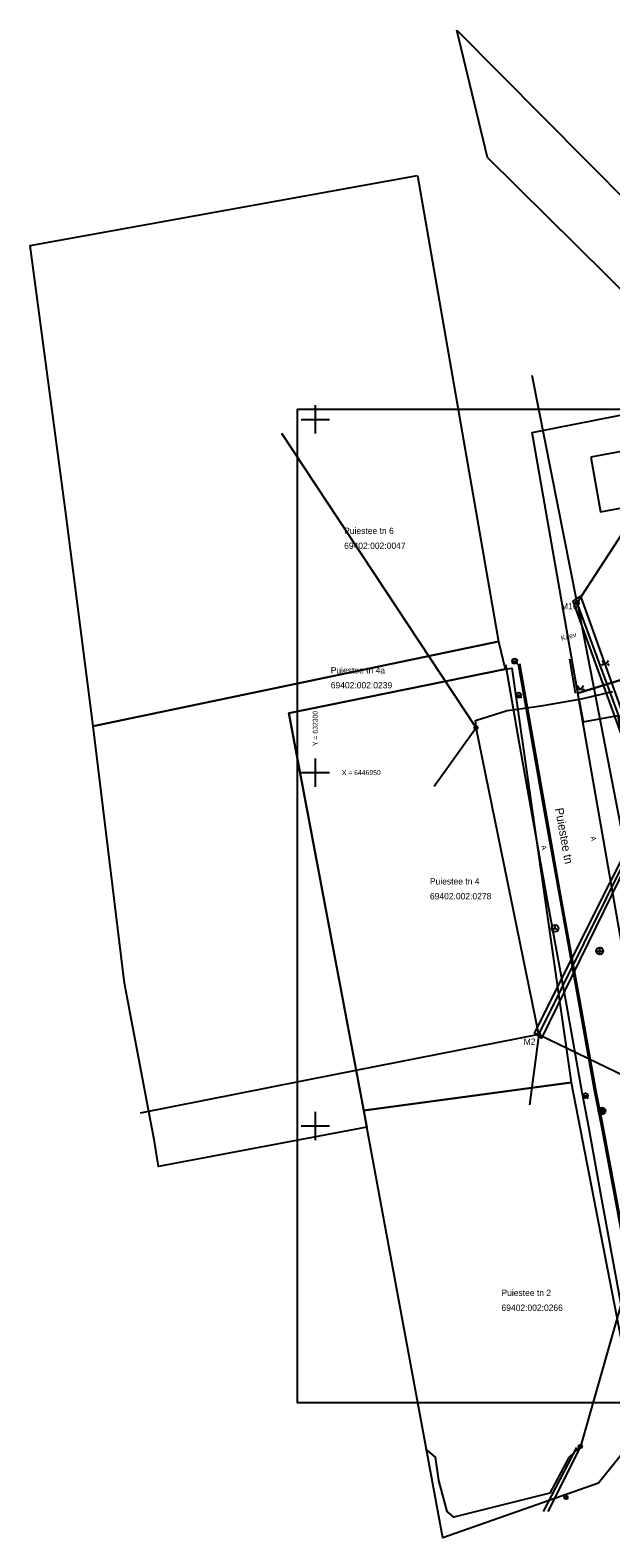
# Model space of a CAD drawing. Extents: x 632260 to 632500, y 6446842 to 6447078.
# Drawn here: x 632259.6 to 632341.9, y 6446841.7 to 6447055.1 of the extents above; entities that cross this region are included whole.
import ezdxf

# ---------------------------------------------------------------- set-up
doc = ezdxf.new("R2010")
doc.units = 0
for name, color, linetype in [('ABIJOONIS', 7, 'Continuous'), ('ABIJOONIS_PROJ_TEED', 7, 'Continuous'), ('HALJASTUS', 7, 'Continuous'), ('HOONE', 7, 'Continuous'), ('KKAEV', 7, 'Continuous'), ('MOOTPIIR', 7, 'Continuous'), ('MPKAABEL', 7, 'Continuous'), ('MPOHULIIN', 7, 'Continuous'), ('PIIR', 7, 'Continuous'), ('POST', 7, 'Continuous'), ('SIKAEV', 7, 'Continuous'), ('SKKAEV', 7, 'Continuous'), ('TEE', 7, 'Continuous'), ('VKAEV', 7, 'Continuous'), ('VORK', 7, 'Continuous'), ('VORMISTUS', 7, 'Continuous')]:
    doc.layers.add(name, color=color, linetype=linetype)

msp = doc.modelspace()

# ---------------------------------------------------------------- linework, layer by layer
at = {"layer": 'ABIJOONIS_PROJ_TEED'}
msp.add_lwpolyline([(632337.41, 6446960.19), (632337.98, 6446957.18), (632342.87, 6446958.07), (632344.74, 6446947.24), (632346.08, 6446939.56), (632347.16, 6446933.21), (632347.86, 6446929.26), (632349.17, 6446921.68)], dxfattribs=at)
at = {"layer": 'HALJASTUS'}
for p, q in [((632340.64, 6446965.88), (632341.1, 6446965.28)), ((632341.1, 6446965.28), (632341.55, 6446965.88)), ((632337.1, 6446962.35), (632337.57, 6446961.74)), ((632337.57, 6446961.74), (632338.01, 6446962.35))]:
    msp.add_line(p, q, dxfattribs=at)
for centre in [(632340.7, 6446965.28), (632341.53, 6446965.28), (632337.17, 6446961.74), (632338, 6446961.74)]:
    msp.add_circle(centre, 0.055, dxfattribs=at)
at = {"layer": 'HOONE'}
msp.add_lwpolyline([(632339.03, 6446994.64), (632340.44, 6446986.92), (632355.72, 6446989.72), (632354.23, 6446997.47), (632339.03, 6446994.64)], dxfattribs=at)
at = {"layer": 'KKAEV'}
for p, q in [((632339.81, 6446924.75), (632340.81, 6446924.75)), ((632340.31, 6446924.25), (632340.31, 6446925.25))]:
    msp.add_line(p, q, dxfattribs=at)
msp.add_circle((632340.31, 6446924.75), 0.5, dxfattribs=at)
at = {"layer": 'MOOTPIIR'}
msp.add_lwpolyline([(632347.48, 6446943.86), (632332.05, 6446912.43), (632331.08, 6446913.12), (632347.11, 6446945.08), (632336.55, 6446974.27), (632337.59, 6446974.97), (632347.94, 6446946.17)], dxfattribs=at)
at = {"layer": 'MPKAABEL'}
for points in [[(632322.79, 6446956.37), (632322.71, 6446957.36), (632327.19, 6446958.81), (632328.68, 6446958.99), (632332.28, 6446959.51), (632337.71, 6446960.44), (632342.15, 6446961.47)], [(632337.57, 6446854.63), (632335.95, 6446853.08), (632333.25, 6446848.04), (632319.66, 6446844.62), (632318.7, 6446845.44), (632317.51, 6446849.83), (632317.03, 6446853.1), (632315.63, 6446854.29)], [(632337.04, 6446854.5), (632332.3, 6446845.43)], [(632337.57, 6446854.63), (632332.94, 6446845.44)]]:
    msp.add_lwpolyline(points, dxfattribs=at)
at = {"layer": 'MPOHULIIN'}
for p, q in [((632337.13, 6446974.03), (632330.72, 6447006.22)), ((632322.79, 6446956.35), (632295.25, 6446997.99)), ((632337.13, 6446974.03), (632346.17, 6446987.97)), ((632343.88, 6446939.54), (632337.18, 6446974.08)), ((632322.79, 6446956.35), (632316.86, 6446948.05)), ((632331.67, 6446912.96), (632322.79, 6446956.35)), ((632331.67, 6446912.96), (632302.87, 6446907.28)), ((632331.67, 6446912.96), (632330.38, 6446902.96)), ((632331.67, 6446912.96), (632351.46, 6446903.38)), ((632302.87, 6446907.28), (632275.18, 6446901.81)), ((632351.46, 6446903.38), (632337.57, 6446854.63))]:
    msp.add_line(p, q, dxfattribs=at)
msp.add_lwpolyline([(632331.67, 6446912.96), (632347.73, 6446945.23), (632337.13, 6446974.03)], dxfattribs=at)
at = {"layer": 'PIIR'}
for points in [[(632320.05, 6447055.08), (632344.64, 6447030.36), (632352.33, 6447021.81), (632418.43, 6446958.33), (632435.55, 6446947.84), (632425.68, 6446938.69), (632385.82, 6446976.15), (632358.33, 6447003.54), (632324.42, 6447037.08)], [(632314.49, 6447034.52), (632325.97, 6446968.56), (632268.52, 6446956.57), (632264.6, 6446987.12), (632259.6, 6447024.62)], [(632337.2, 6446961.26), (632330.74, 6446998.15), (632358.33, 6447003.54), (632385.82, 6446976.15)], [(632354.81, 6446860.66), (632337.2, 6446961.26), (632385.82, 6446976.15), (632425.68, 6446938.69), (632394.54, 6446901.51), (632389.48, 6446904.16)], [(632326.89, 6446964.62), (632296.26, 6446958.42), (632307.29, 6446899.81), (632277.79, 6446894.25), (632277.21, 6446897.8), (632272.99, 6446920.18), (632268.52, 6446956.57), (632325.97, 6446968.56)], [(632306.89, 6446902.19), (632296.26, 6446958.42), (632326.89, 6446964.62), (632327.85, 6446964.8), (632336.25, 6446906.14)], [(632306.89, 6446902.19), (632336.25, 6446906.14), (632345.88, 6446856.63), (632340.12, 6446849.46), (632318.09, 6446841.7), (632307.29, 6446899.81)]]:
    msp.add_lwpolyline(points, close=True, dxfattribs=at)
at = {"layer": 'POST'}
for centre, radius in [((632337.13, 6446974.03), 0.25), ((632337.13, 6446974.03), 0.0234), ((632322.79, 6446956.37), 0.25), ((632322.79, 6446956.37), 0.0234), ((632331.67, 6446912.96), 0.25), ((632331.67, 6446912.96), 0.0234), ((632337.57, 6446854.63), 0.25), ((632337.57, 6446854.63), 0.0234), ((632335.54, 6446847.42), 0.25), ((632335.54, 6446847.42), 0.0234)]:
    msp.add_circle(centre, radius, dxfattribs=at)
at = {"layer": 'SIKAEV'}
for p, q in [((632333.97, 6446927.97), (632333.56, 6446927.69)), ((632333.97, 6446928.47), (632333.97, 6446927.97)), ((632333.97, 6446927.97), (632334.39, 6446927.69))]:
    msp.add_line(p, q, dxfattribs=at)
msp.add_circle((632333.97, 6446927.97), 0.5, dxfattribs=at)
at = {"layer": 'SKKAEV'}
for p, q in [((632340.12, 6446902.12), (632341.12, 6446902.12)), ((632341.05, 6446902.37), (632340.19, 6446902.37)), ((632341.05, 6446901.87), (632340.19, 6446901.87))]:
    msp.add_line(p, q, dxfattribs=at)
msp.add_circle((632340.62, 6446902.12), 0.5, dxfattribs=at)
at = {"layer": 'TEE'}
for points in [[(632326.96, 6446965.28), (632328.89, 6446954.11), (632330.81, 6446943.33), (632332.88, 6446931.92), (632335.58, 6446917.06), (632337.77, 6446904.77), (632338.72, 6446899.88), (632340.48, 6446890.15), (632343.56, 6446873.45), (632345.51, 6446862.6), (632346.3, 6446858.8), (632347.2, 6446853.68), (632347.2, 6446851.23)], [(632332.62, 6446943.71), (632330.73, 6446954.4), (632328.8, 6446965.35)], [(632349.2, 6446849.78), (632349.12, 6446855.14), (632347.56, 6446863.45), (632345.67, 6446873.78), (632342.62, 6446890.07), (632340.69, 6446900.37), (632339.75, 6446905.12), (632337.53, 6446917.54), (632334.82, 6446932.52), (632332.8, 6446943.75), (632330.91, 6446954.43), (632328.98, 6446965.38)], [(632336.04, 6446966.07), (632336.84, 6446961.24)], [(632337.35, 6446917.51), (632334.64, 6446932.49), (632332.62, 6446943.71)], [(632345.49, 6446873.74), (632342.44, 6446890.04), (632340.5, 6446900.33), (632339.56, 6446905.08), (632337.35, 6446917.51)]]:
    msp.add_lwpolyline(points, dxfattribs=at)
at = {"layer": 'VKAEV'}
for p, q in [((632328.01, 6446965.54), (632327.87, 6446965.4)), ((632327.91, 6446965.79), (632328.61, 6446965.79)), ((632328.5, 6446965.54), (632328.64, 6446965.4)), ((632328.48, 6446960.97), (632329.18, 6446960.97)), ((632328.58, 6446960.72), (632328.44, 6446960.58)), ((632329.08, 6446960.72), (632329.22, 6446960.58)), ((632338.05, 6446904.03), (632337.91, 6446903.89)), ((632337.94, 6446904.28), (632338.64, 6446904.28)), ((632338.54, 6446904.03), (632338.68, 6446903.89))]:
    msp.add_line(p, q, dxfattribs=at)
for centre in [(632328.26, 6446965.79), (632328.83, 6446960.97), (632338.29, 6446904.28)]:
    msp.add_circle(centre, 0.35, dxfattribs=at)
at = {"layer": 'VORK'}
for p, q in [((632300, 6447002), (632300, 6446998)), ((632298, 6447000), (632302, 6447000)), ((632300, 6446952), (632300, 6446948)), ((632298, 6446950), (632302, 6446950)), ((632300, 6446902), (632300, 6446898)), ((632298, 6446900), (632302, 6446900))]:
    msp.add_line(p, q, dxfattribs=at)
at = {"layer": 'VORMISTUS'}
msp.add_lwpolyline([(632491.55, 6447001.44), (632491.55, 6446860.8), (632297.5, 6446860.8), (632297.5, 6447001.44)], close=True, dxfattribs=at)

# ---------------------------------------------------------------- texts
at = {"layer": 'ABIJOONIS'}
for s, p in [('M10', (632334.84, 6446973.1)), ('M2', (632329.54, 6446911.47))]:
    msp.add_text(s, height=0.896, rotation=359.996, dxfattribs=at).set_placement(p)
at = {"layer": 'PIIR'}
for s, p in [('Puiestee tn 6', (632304.1, 6446983.77)), ('69402:002:0047', (632304.1, 6446981.66)), ('Puiestee tn 4a', (632302.2, 6446964.03)), ('69402:002:0239', (632302.2, 6446961.92)), ('Puiestee tn 4', (632316.25, 6446934.17)), ('69402:002:0278', (632316.25, 6446932.06)), ('Puiestee tn 2', (632326.39, 6446875.93)), ('69402:002:0266', (632326.39, 6446873.82))]:
    msp.add_text(s, height=0.9, dxfattribs=at).set_placement(p)
at = {"layer": 'TEE'}
for s, height, rotation, p in [('Kaev', 0.7, 14.9914, (632334.92, 6446968.66)), ('Puiestee tn', 1.2, 280.2668, (632333.96, 6446944.9)), ('A', 0.7, 280.2677, (632332.01, 6446939.64)), ('A', 0.7, 280.1988, (632339.02, 6446940.91))]:
    msp.add_text(s, height=height, rotation=rotation, dxfattribs=at).set_placement(p)
at = {"layer": 'VORK'}
msp.add_text(' Y = 632300', height=0.7, rotation=90, dxfattribs=at).set_placement((632300.35, 6446953.5))
msp.add_text(' X = 6446950', height=0.7, dxfattribs=at).set_placement((632303.5, 6446949.65))

doc.saveas('drawing.dxf')
